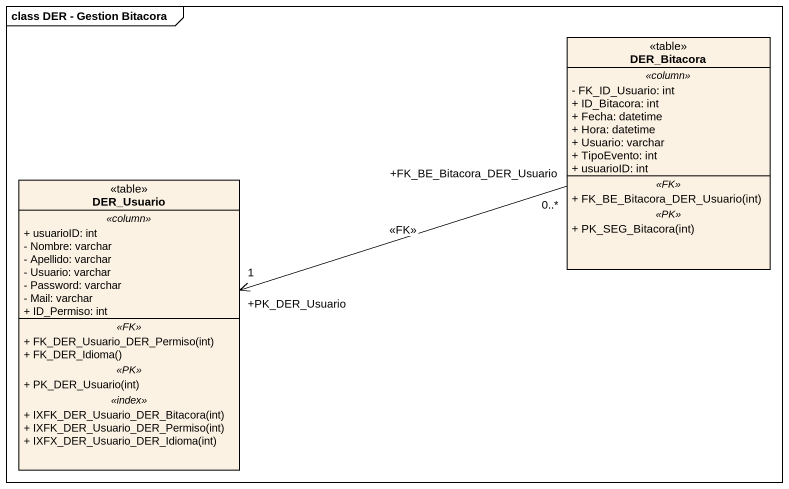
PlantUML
@startuml
mainframe class DER - Gestion Bitacora
hide circle
hide empty members
skinparam classAttributeIconSize 0
class DER_Bitacora <<table>> {
  .. <<column>> ..
  - FK_ID_Usuario: int
  + ID_Bitacora: int
  + Fecha: datetime
  + Hora: datetime
  + Usuario: varchar
  + TipoEvento: int
  + usuarioID: int
  .. <<FK>> ..
  + FK_BE_Bitacora_DER_Usuario(int)
  .. <<PK>> ..
  + PK_SEG_Bitacora(int)
}
class DER_Usuario <<table>> {
  .. <<column>> ..
  + usuarioID: int
  - Nombre: varchar
  - Apellido: varchar
  - Usuario: varchar
  - Password: varchar
  - Mail: varchar
  + ID_Permiso: int
  .. <<FK>> ..
  + FK_DER_Usuario_DER_Permiso(int)
  + FK_DER_Idioma()
  .. <<PK>> ..
  + PK_DER_Usuario(int)
  .. <<index>> ..
  + IXFK_DER_Usuario_DER_Bitacora(int)
  + IXFK_DER_Usuario_DER_Permiso(int)
  + IXFX_DER_Usuario_DER_Idioma(int)
}
DER_Bitacora "+FK_BE_Bitacora_DER_Usuario\n0..*" -left-> "+PK_DER_Usuario\n1" DER_Usuario : <<FK>>
@enduml
